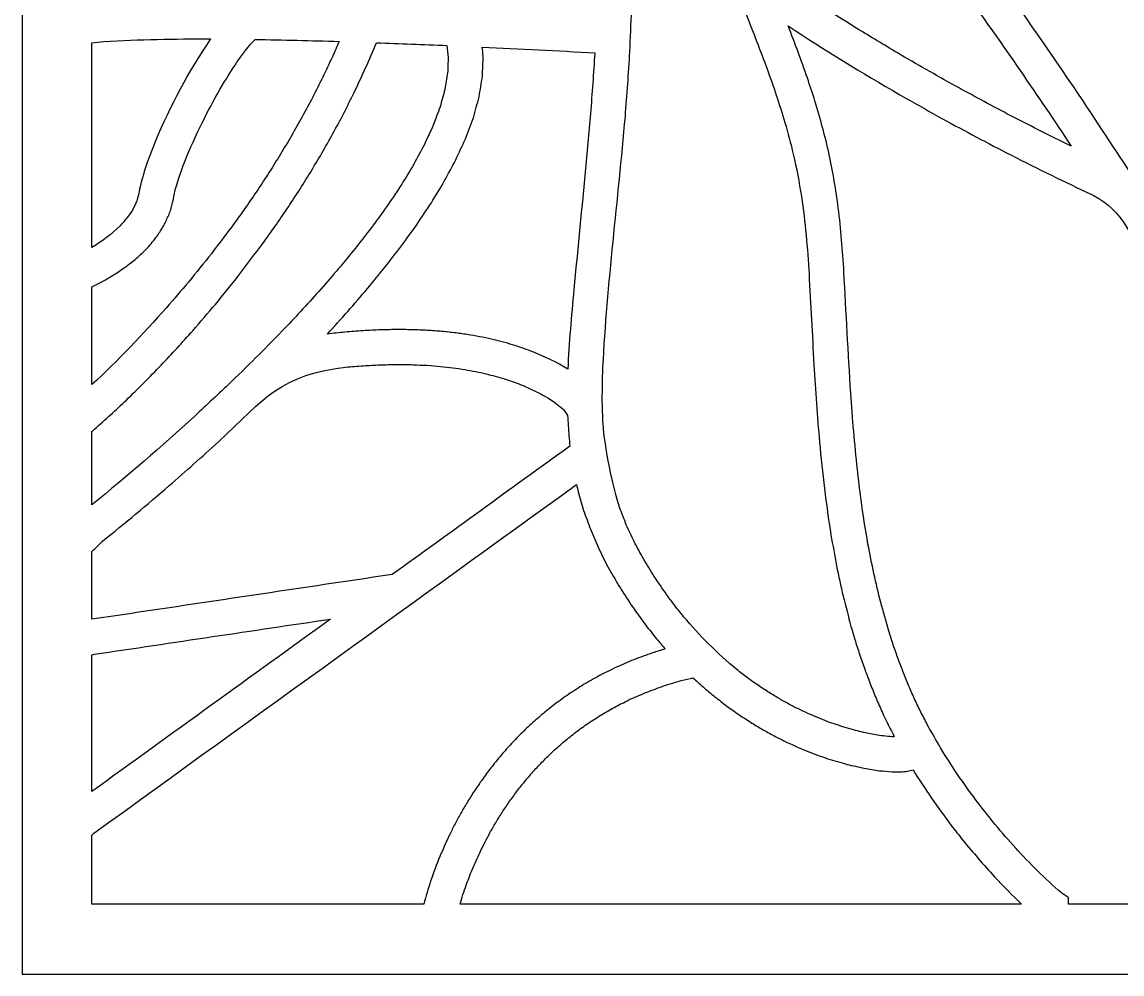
# Model space of a CAD drawing. Header units: centimetres. Extents: x 13.8 to 19, y -9 to 3.5.
# Drawn here: x 13.784 to 17.03, y -9 to -6.19 of the extents above; entities that cross this region are included whole.
import ezdxf

# ---------------------------------------------------------------- set-up
doc = ezdxf.new("R2010")
doc.units = ezdxf.units.CM
doc.header["$MEASUREMENT"] = 0
doc.layers.add('layer 1', color=7, linetype='Continuous')

msp = doc.modelspace()

# ---------------------------------------------------------------- linework, layer by layer
at = {"layer": 'layer 1', "color": 250}
for points, knots in [([(18.99344, -9.00021), (17.25704, -9.00021), (15.52063, -9.00021), (13.78422, -9.00021), (13.78422, -9.00021), (13.78422, -4.84831), (13.78422, -0.6964), (13.78422, 3.4555), (13.78422, 3.4555), (15.52063, 3.4555), (17.25704, 3.4555), (18.99344, 3.4555), (18.99344, 3.4555), (18.99344, -0.6964), (18.99344, -4.84831), (18.99344, -9.00021)], [0, 0, 0, 0, 0.2, 0.2, 0.2, 0.2, 0.4, 0.4, 0.4, 0.4, 0.6, 0.6, 0.6, 0.6, 1, 1, 1, 1]), ([(15.94338, -5.905), (15.95391, -5.94827), (15.96712, -5.99127), (15.98187, -6.03329), (15.98187, -6.03329), (16.06859, -6.09476), (16.15776, -6.15227), (16.24779, -6.20874), (16.24779, -6.20874), (16.28766, -6.2328), (16.32752, -6.25687), (16.36739, -6.28094), (16.36739, -6.28094), (16.42389, -6.31386), (16.4806, -6.34623), (16.53771, -6.3781), (16.53771, -6.3781), (16.58845, -6.40587), (16.63933, -6.43326), (16.69049, -6.46025), (16.69049, -6.46025), (16.75322, -6.49279), (16.81615, -6.52474), (16.87966, -6.55574), (16.87966, -6.55574), (16.78109, -6.40629), (16.67904, -6.25919), (16.57532, -6.11328), (16.57532, -6.11328), (16.45438, -5.94414), (16.29574, -5.73889), (16.15193, -5.5907), (16.15193, -5.5907), (16.1369, -5.60577), (16.12376, -5.62179), (16.11072, -5.63858), (16.11072, -5.63858), (16.05364, -5.71525), (16.00623, -5.79857), (15.95778, -5.88081), (15.95778, -5.88081), (15.953, -5.88889), (15.94824, -5.89698), (15.94338, -5.905)], [0, 0, 0, 0, 0.0833333, 0.0833333, 0.0833333, 0.0833333, 0.1666667, 0.1666667, 0.1666667, 0.1666667, 0.25, 0.25, 0.25, 0.25, 0.3333333, 0.3333333, 0.3333333, 0.3333333, 0.4166667, 0.4166667, 0.4166667, 0.4166667, 0.5, 0.5, 0.5, 0.5, 0.5833333, 0.5833333, 0.5833333, 0.5833333, 0.6666667, 0.6666667, 0.6666667, 0.6666667, 0.75, 0.75, 0.75, 0.75, 0.8333333, 0.8333333, 0.8333333, 0.8333333, 1, 1, 1, 1]), ([(17.12077, -6.00493), (17.0887, -5.97003), (17.05663, -5.93514), (17.02456, -5.90025), (17.02456, -5.90025), (17.0085, -5.88394), (16.99245, -5.86763), (16.97639, -5.85133), (16.97639, -5.85133), (16.90513, -5.82646), (16.82861, -5.81815), (16.7538, -5.81227), (16.7538, -5.81227), (16.72309, -5.81039), (16.69252, -5.80909), (16.66177, -5.80822), (16.66177, -5.80822), (16.63803, -5.8081), (16.6143, -5.80797), (16.59056, -5.80785), (16.59056, -5.80785), (16.55344, -5.80848), (16.51643, -5.80953), (16.47934, -5.81118), (16.47934, -5.81118), (16.52878, -5.87464), (16.57677, -5.93903), (16.62399, -6.00416), (16.62399, -6.00416), (16.71922, -6.13648), (16.81231, -6.27043), (16.90362, -6.40548), (16.90362, -6.40548), (17.02569, -6.58873), (17.12872, -6.74891), (17.25418, -6.93405), (17.25418, -6.93405), (17.27097, -6.95831), (17.28777, -6.98258), (17.30456, -7.00684), (17.30456, -7.00684), (17.32154, -7.03073), (17.33851, -7.05462), (17.35549, -7.07851), (17.35549, -7.07851), (17.3727, -7.10197), (17.38991, -7.12544), (17.40712, -7.1489), (17.40712, -7.1489), (17.42461, -7.1719), (17.44211, -7.1949), (17.4596, -7.21789), (17.4596, -7.21789), (17.47743, -7.24037), (17.49527, -7.26285), (17.5131, -7.28532), (17.5131, -7.28532), (17.53132, -7.30723), (17.54954, -7.32915), (17.56776, -7.35106), (17.56776, -7.35106), (17.58642, -7.37236), (17.60508, -7.39365), (17.62374, -7.41495), (17.62374, -7.41495), (17.64289, -7.43559), (17.66203, -7.45623), (17.68118, -7.47687), (17.68118, -7.47687), (17.70087, -7.49681), (17.72056, -7.51674), (17.74025, -7.53668), (17.74025, -7.53668), (17.74669, -7.54276), (17.75312, -7.54885), (17.75955, -7.55493), (17.75955, -7.55493), (17.79547, -7.46345), (17.80989, -7.41361), (17.82885, -7.33776), (17.82885, -7.33776), (17.82639, -7.29307), (17.81752, -7.24872), (17.80864, -7.20497), (17.80864, -7.20497), (17.80532, -7.19088), (17.802, -7.17679), (17.79868, -7.1627), (17.79868, -7.1627), (17.79444, -7.1469), (17.79019, -7.1311), (17.78594, -7.11531), (17.78594, -7.11531), (17.78065, -7.09785), (17.77536, -7.0804), (17.77006, -7.06295), (17.77006, -7.06295), (17.76361, -7.0439), (17.75716, -7.02484), (17.75071, -7.00579), (17.75071, -7.00579), (17.74298, -6.98519), (17.73526, -6.9646), (17.72753, -6.944), (17.72753, -6.944), (17.71841, -6.92191), (17.7093, -6.89982), (17.70018, -6.87773), (17.70018, -6.87773), (17.68956, -6.85421), (17.67894, -6.83068), (17.66832, -6.80716), (17.66832, -6.80716), (17.65607, -6.78225), (17.64383, -6.75734), (17.63159, -6.73243), (17.63159, -6.73243), (17.6176, -6.7062), (17.60362, -6.67996), (17.58964, -6.65372), (17.58964, -6.65372), (17.57381, -6.62621), (17.55797, -6.5987), (17.54214, -6.57119), (17.54214, -6.57119), (17.52433, -6.54246), (17.50653, -6.51373), (17.48872, -6.485), (17.48872, -6.485), (17.46883, -6.45511), (17.44894, -6.42521), (17.42905, -6.39531), (17.42905, -6.39531), (17.40695, -6.36431), (17.38486, -6.33331), (17.36277, -6.3023), (17.36277, -6.3023), (17.33835, -6.27024), (17.31394, -6.23818), (17.28953, -6.20612), (17.28953, -6.20612), (17.21375, -6.1129), (17.18927, -6.08415), (17.12077, -6.00493)], [0, 0, 0, 0, 0.027027, 0.027027, 0.027027, 0.027027, 0.0540541, 0.0540541, 0.0540541, 0.0540541, 0.0810811, 0.0810811, 0.0810811, 0.0810811, 0.1081081, 0.1081081, 0.1081081, 0.1081081, 0.1351351, 0.1351351, 0.1351351, 0.1351351, 0.1621622, 0.1621622, 0.1621622, 0.1621622, 0.1891892, 0.1891892, 0.1891892, 0.1891892, 0.2162162, 0.2162162, 0.2162162, 0.2162162, 0.2432432, 0.2432432, 0.2432432, 0.2432432, 0.2702703, 0.2702703, 0.2702703, 0.2702703, 0.2972973, 0.2972973, 0.2972973, 0.2972973, 0.3243243, 0.3243243, 0.3243243, 0.3243243, 0.3513514, 0.3513514, 0.3513514, 0.3513514, 0.3783784, 0.3783784, 0.3783784, 0.3783784, 0.4054054, 0.4054054, 0.4054054, 0.4054054, 0.4324324, 0.4324324, 0.4324324, 0.4324324, 0.4594595, 0.4594595, 0.4594595, 0.4594595, 0.4864865, 0.4864865, 0.4864865, 0.4864865, 0.5135135, 0.5135135, 0.5135135, 0.5135135, 0.5405405, 0.5405405, 0.5405405, 0.5405405, 0.5675676, 0.5675676, 0.5675676, 0.5675676, 0.5945946, 0.5945946, 0.5945946, 0.5945946, 0.6216216, 0.6216216, 0.6216216, 0.6216216, 0.6486486, 0.6486486, 0.6486486, 0.6486486, 0.6756757, 0.6756757, 0.6756757, 0.6756757, 0.7027027, 0.7027027, 0.7027027, 0.7027027, 0.7297297, 0.7297297, 0.7297297, 0.7297297, 0.7567568, 0.7567568, 0.7567568, 0.7567568, 0.7837838, 0.7837838, 0.7837838, 0.7837838, 0.8108108, 0.8108108, 0.8108108, 0.8108108, 0.8378378, 0.8378378, 0.8378378, 0.8378378, 0.8648649, 0.8648649, 0.8648649, 0.8648649, 0.8918919, 0.8918919, 0.8918919, 0.8918919, 0.9189189, 0.9189189, 0.9189189, 0.9189189, 0.9459459, 0.9459459, 0.9459459, 0.9459459, 1, 1, 1, 1]), ([(15.58461, -6.02211), (15.5869, -6.02376), (15.58918, -6.02541), (15.59147, -6.02706), (15.59147, -6.02706), (15.58923, -6.0293), (15.58699, -6.03154), (15.58474, -6.03378), (15.58474, -6.03378), (15.58418, -6.07379), (15.58362, -6.11379), (15.58305, -6.15379), (15.58305, -6.15379), (15.58127, -6.19513), (15.57948, -6.23647), (15.5777, -6.27781), (15.5777, -6.27781), (15.57384, -6.34138), (15.56938, -6.40482), (15.56441, -6.46832), (15.56441, -6.46832), (15.54345, -6.71502), (15.51092, -6.96178), (15.49831, -7.20901), (15.49831, -7.20901), (15.49687, -7.24668), (15.4962, -7.28408), (15.49656, -7.32178), (15.49656, -7.32178), (15.49726, -7.33957), (15.49796, -7.35735), (15.49866, -7.37514), (15.49866, -7.37514), (15.50364, -7.4438), (15.52672, -7.56264), (15.54793, -7.62485), (15.54793, -7.62485), (15.55438, -7.64123), (15.56083, -7.6576), (15.56728, -7.67398), (15.56728, -7.67398), (15.57501, -7.69055), (15.58274, -7.70713), (15.59047, -7.72371), (15.59047, -7.72371), (15.59958, -7.74061), (15.60869, -7.7575), (15.6178, -7.7744), (15.6178, -7.7744), (15.6284, -7.79172), (15.639, -7.80904), (15.6496, -7.82636), (15.6496, -7.82636), (15.66179, -7.84421), (15.67398, -7.86206), (15.68618, -7.87991), (15.68618, -7.87991), (15.69285, -7.88898), (15.69952, -7.89806), (15.70619, -7.90714), (15.70619, -7.90714), (15.71627, -7.91999), (15.72636, -7.93283), (15.73645, -7.94568), (15.73645, -7.94568), (15.78382, -8.00101), (15.83498, -8.05267), (15.89331, -8.10153), (15.89331, -8.10153), (15.90393, -8.10973), (15.91456, -8.11793), (15.92518, -8.12613), (15.92518, -8.12613), (15.93578, -8.13366), (15.94637, -8.14119), (15.95696, -8.14872), (15.95696, -8.14872), (15.96749, -8.15561), (15.97801, -8.1625), (15.98853, -8.16939), (15.98853, -8.16939), (15.99895, -8.17567), (16.00937, -8.18195), (16.01978, -8.18822), (16.01978, -8.18822), (16.03006, -8.1939), (16.04033, -8.19959), (16.0506, -8.20527), (16.0506, -8.20527), (16.06069, -8.21039), (16.07078, -8.21551), (16.08087, -8.22063), (16.08087, -8.22063), (16.09073, -8.22521), (16.1006, -8.22979), (16.11047, -8.23437), (16.11047, -8.23437), (16.12937, -8.24201), (16.14828, -8.24965), (16.16718, -8.25729), (16.16718, -8.25729), (16.18472, -8.26307), (16.20225, -8.26885), (16.21979, -8.27463), (16.21979, -8.27463), (16.23562, -8.27875), (16.25144, -8.28287), (16.26727, -8.28699), (16.26727, -8.28699), (16.28104, -8.28965), (16.2948, -8.29231), (16.30857, -8.29497), (16.30857, -8.29497), (16.32436, -8.2972), (16.34061, -8.29975), (16.35659, -8.30012), (16.35659, -8.30012), (16.35683, -8.29964), (16.35706, -8.29917), (16.3573, -8.29869), (16.3573, -8.29869), (16.34662, -8.27705), (16.33594, -8.25541), (16.32526, -8.23378), (16.32526, -8.23378), (16.31898, -8.21965), (16.3127, -8.20552), (16.30643, -8.19139), (16.30643, -8.19139), (16.30057, -8.17712), (16.29471, -8.16286), (16.28885, -8.14859), (16.28885, -8.14859), (16.28339, -8.13419), (16.27793, -8.1198), (16.27248, -8.1054), (16.27248, -8.1054), (16.2674, -8.09089), (16.26233, -8.07637), (16.25726, -8.06186), (16.25726, -8.06186), (16.25256, -8.04724), (16.24785, -8.03261), (16.24315, -8.01799), (16.24315, -8.01799), (16.2388, -8.00327), (16.23444, -7.98854), (16.23009, -7.97382), (16.23009, -7.97382), (16.22237, -7.9441), (16.21465, -7.91439), (16.20693, -7.88468), (16.20693, -7.88468), (16.20042, -7.85467), (16.1939, -7.82466), (16.18739, -7.79465), (16.18739, -7.79465), (16.18194, -7.76442), (16.1765, -7.73418), (16.17105, -7.70395), (16.17105, -7.70395), (16.16395, -7.65835), (16.15753, -7.61282), (16.15169, -7.56705), (16.15169, -7.56705), (16.14641, -7.52129), (16.14164, -7.47558), (16.13732, -7.42973), (16.13732, -7.42973), (16.13083, -7.35376), (16.12553, -7.27783), (16.12092, -7.20173), (16.12092, -7.20173), (16.11582, -7.1123), (16.11129, -7.02284), (16.10636, -6.93341), (16.10636, -6.93341), (16.10191, -6.85683), (16.09522, -6.78075), (16.08393, -6.70485), (16.08393, -6.70485), (16.07738, -6.66275), (16.06948, -6.62113), (16.05995, -6.57961), (16.05995, -6.57961), (16.05253, -6.54837), (16.04412, -6.51747), (16.03544, -6.48656), (16.03544, -6.48656), (16.01918, -6.43245), (16.00136, -6.37934), (15.98209, -6.32624), (15.98209, -6.32624), (15.9537, -6.25016), (15.92336, -6.17483), (15.89554, -6.09854), (15.89554, -6.09854), (15.8505, -6.06662), (15.80668, -6.03309), (15.76283, -5.99958), (15.76283, -5.99958), (15.69965, -5.94922), (15.63686, -5.89843), (15.57756, -5.84347), (15.57756, -5.84347), (15.58248, -5.90289), (15.58385, -5.96251), (15.58461, -6.02211)], [0, 0, 0, 0, 0.0188679, 0.0188679, 0.0188679, 0.0188679, 0.0377358, 0.0377358, 0.0377358, 0.0377358, 0.0566038, 0.0566038, 0.0566038, 0.0566038, 0.0754717, 0.0754717, 0.0754717, 0.0754717, 0.0943396, 0.0943396, 0.0943396, 0.0943396, 0.1132075, 0.1132075, 0.1132075, 0.1132075, 0.1320755, 0.1320755, 0.1320755, 0.1320755, 0.1509434, 0.1509434, 0.1509434, 0.1509434, 0.1698113, 0.1698113, 0.1698113, 0.1698113, 0.1886792, 0.1886792, 0.1886792, 0.1886792, 0.2075472, 0.2075472, 0.2075472, 0.2075472, 0.2264151, 0.2264151, 0.2264151, 0.2264151, 0.245283, 0.245283, 0.245283, 0.245283, 0.2641509, 0.2641509, 0.2641509, 0.2641509, 0.2830189, 0.2830189, 0.2830189, 0.2830189, 0.3018868, 0.3018868, 0.3018868, 0.3018868, 0.3207547, 0.3207547, 0.3207547, 0.3207547, 0.3396226, 0.3396226, 0.3396226, 0.3396226, 0.3584906, 0.3584906, 0.3584906, 0.3584906, 0.3773585, 0.3773585, 0.3773585, 0.3773585, 0.3962264, 0.3962264, 0.3962264, 0.3962264, 0.4150943, 0.4150943, 0.4150943, 0.4150943, 0.4339623, 0.4339623, 0.4339623, 0.4339623, 0.4528302, 0.4528302, 0.4528302, 0.4528302, 0.4716981, 0.4716981, 0.4716981, 0.4716981, 0.490566, 0.490566, 0.490566, 0.490566, 0.509434, 0.509434, 0.509434, 0.509434, 0.5283019, 0.5283019, 0.5283019, 0.5283019, 0.5471698, 0.5471698, 0.5471698, 0.5471698, 0.5660377, 0.5660377, 0.5660377, 0.5660377, 0.5849057, 0.5849057, 0.5849057, 0.5849057, 0.6037736, 0.6037736, 0.6037736, 0.6037736, 0.6226415, 0.6226415, 0.6226415, 0.6226415, 0.6415094, 0.6415094, 0.6415094, 0.6415094, 0.6603774, 0.6603774, 0.6603774, 0.6603774, 0.6792453, 0.6792453, 0.6792453, 0.6792453, 0.6981132, 0.6981132, 0.6981132, 0.6981132, 0.7169811, 0.7169811, 0.7169811, 0.7169811, 0.7358491, 0.7358491, 0.7358491, 0.7358491, 0.754717, 0.754717, 0.754717, 0.754717, 0.7735849, 0.7735849, 0.7735849, 0.7735849, 0.7924528, 0.7924528, 0.7924528, 0.7924528, 0.8113208, 0.8113208, 0.8113208, 0.8113208, 0.8301887, 0.8301887, 0.8301887, 0.8301887, 0.8490566, 0.8490566, 0.8490566, 0.8490566, 0.8679245, 0.8679245, 0.8679245, 0.8679245, 0.8867925, 0.8867925, 0.8867925, 0.8867925, 0.9056604, 0.9056604, 0.9056604, 0.9056604, 0.9245283, 0.9245283, 0.9245283, 0.9245283, 0.9433962, 0.9433962, 0.9433962, 0.9433962, 0.9622642, 0.9622642, 0.9622642, 0.9622642, 1, 1, 1, 1]), ([(17.14503, -8.79391), (17.15157, -8.78733), (17.15812, -8.78075), (17.16467, -8.77417), (17.16467, -8.77417), (17.2667, -8.60193), (17.35913, -8.4243), (17.44909, -8.24553), (17.44909, -8.24553), (17.46583, -8.21134), (17.48257, -8.17714), (17.49931, -8.14294), (17.49931, -8.14294), (17.51666, -8.10643), (17.53401, -8.06991), (17.55136, -8.0334), (17.55136, -8.0334), (17.56914, -7.99473), (17.58693, -7.95606), (17.60471, -7.91739), (17.60471, -7.91739), (17.62277, -7.87673), (17.64082, -7.83607), (17.65887, -7.79541), (17.65887, -7.79541), (17.67846, -7.74937), (17.69806, -7.70333), (17.71766, -7.6573), (17.71766, -7.6573), (17.70114, -7.64167), (17.68462, -7.62604), (17.66809, -7.61041), (17.66809, -7.61041), (17.64762, -7.58968), (17.62714, -7.56894), (17.60666, -7.54821), (17.60666, -7.54821), (17.58681, -7.52682), (17.56696, -7.50543), (17.54712, -7.48403), (17.54712, -7.48403), (17.52784, -7.46203), (17.50857, -7.44003), (17.48929, -7.41803), (17.48929, -7.41803), (17.47054, -7.39548), (17.45178, -7.37292), (17.43303, -7.35036), (17.43303, -7.35036), (17.41473, -7.3273), (17.39644, -7.30424), (17.37814, -7.28118), (17.37814, -7.28118), (17.36025, -7.25767), (17.34236, -7.23415), (17.32447, -7.21064), (17.32447, -7.21064), (17.30693, -7.18672), (17.28939, -7.1628), (17.27185, -7.13889), (17.27185, -7.13889), (17.2546, -7.11461), (17.23735, -7.09034), (17.22011, -7.06607), (17.22011, -7.06607), (17.18627, -7.01666), (17.15243, -6.96725), (17.11859, -6.91784), (17.11859, -6.91784), (17.0382, -6.79732), (17.032, -6.74014), (16.92549, -6.6917), (16.92549, -6.6917), (16.8458, -6.65476), (16.76726, -6.61562), (16.68903, -6.57569), (16.68903, -6.57569), (16.62151, -6.54067), (16.55453, -6.5049), (16.48781, -6.46838), (16.48781, -6.46838), (16.44992, -6.44701), (16.41203, -6.42563), (16.37414, -6.40426), (16.37414, -6.40426), (16.26268, -6.33932), (16.15247, -6.27268), (16.04498, -6.20131), (16.04498, -6.20131), (16.06463, -6.25223), (16.08371, -6.30321), (16.10175, -6.35474), (16.10175, -6.35474), (16.10913, -6.3773), (16.1165, -6.39985), (16.12387, -6.42241), (16.12387, -6.42241), (16.13958, -6.4747), (16.15404, -6.52703), (16.16586, -6.58033), (16.16586, -6.58033), (16.17704, -6.63268), (16.18582, -6.68514), (16.19271, -6.73822), (16.19271, -6.73822), (16.20051, -6.8012), (16.20567, -6.86424), (16.20935, -6.92758), (16.20935, -6.92758), (16.21593, -7.04695), (16.22178, -7.16634), (16.22955, -7.28565), (16.22955, -7.28565), (16.23486, -7.36061), (16.24115, -7.43528), (16.24895, -7.51003), (16.24895, -7.51003), (16.25255, -7.53969), (16.25615, -7.56936), (16.25976, -7.59902), (16.25976, -7.59902), (16.26599, -7.64321), (16.27282, -7.68711), (16.28037, -7.73109), (16.28037, -7.73109), (16.28609, -7.76002), (16.29182, -7.78895), (16.29754, -7.81787), (16.29754, -7.81787), (16.30432, -7.84639), (16.3111, -7.87491), (16.31788, -7.90343), (16.31788, -7.90343), (16.32583, -7.93148), (16.33377, -7.95953), (16.34172, -7.98757), (16.34172, -7.98757), (16.34617, -8.0014), (16.35062, -8.01522), (16.35506, -8.02905), (16.35506, -8.02905), (16.35984, -8.04273), (16.36463, -8.05642), (16.36941, -8.0701), (16.36941, -8.0701), (16.37454, -8.08364), (16.37967, -8.09717), (16.3848, -8.11071), (16.3848, -8.11071), (16.3903, -8.12409), (16.39579, -8.13747), (16.40129, -8.15085), (16.40129, -8.15085), (16.40716, -8.16407), (16.41303, -8.17728), (16.41891, -8.1905), (16.41891, -8.1905), (16.42517, -8.20355), (16.43144, -8.2166), (16.4377, -8.22965), (16.4377, -8.22965), (16.44438, -8.24252), (16.45105, -8.2554), (16.45772, -8.26827), (16.45772, -8.26827), (16.47005, -8.28981), (16.48239, -8.31135), (16.49472, -8.33289), (16.49472, -8.33289), (16.5104, -8.35836), (16.52641, -8.38343), (16.54292, -8.40836), (16.54292, -8.40836), (16.56398, -8.43909), (16.58555, -8.46916), (16.60795, -8.49893), (16.60795, -8.49893), (16.62361, -8.51915), (16.63947, -8.53911), (16.65565, -8.55892), (16.65565, -8.55892), (16.69521, -8.6061), (16.73617, -8.65131), (16.7797, -8.69485), (16.7797, -8.69485), (16.80284, -8.71756), (16.82631, -8.73997), (16.85107, -8.76091), (16.85107, -8.76091), (16.85803, -8.76556), (16.86499, -8.7702), (16.87195, -8.77485), (16.87195, -8.77485), (16.87195, -8.7812), (16.87195, -8.78755), (16.87195, -8.79391), (16.87195, -8.79391), (16.96297, -8.79391), (17.054, -8.79391), (17.14503, -8.79391)], [0, 0, 0, 0, 0.0196078, 0.0196078, 0.0196078, 0.0196078, 0.0392157, 0.0392157, 0.0392157, 0.0392157, 0.0588235, 0.0588235, 0.0588235, 0.0588235, 0.0784314, 0.0784314, 0.0784314, 0.0784314, 0.0980392, 0.0980392, 0.0980392, 0.0980392, 0.1176471, 0.1176471, 0.1176471, 0.1176471, 0.1372549, 0.1372549, 0.1372549, 0.1372549, 0.1568627, 0.1568627, 0.1568627, 0.1568627, 0.1764706, 0.1764706, 0.1764706, 0.1764706, 0.1960784, 0.1960784, 0.1960784, 0.1960784, 0.2156863, 0.2156863, 0.2156863, 0.2156863, 0.2352941, 0.2352941, 0.2352941, 0.2352941, 0.254902, 0.254902, 0.254902, 0.254902, 0.2745098, 0.2745098, 0.2745098, 0.2745098, 0.2941176, 0.2941176, 0.2941176, 0.2941176, 0.3137255, 0.3137255, 0.3137255, 0.3137255, 0.3333333, 0.3333333, 0.3333333, 0.3333333, 0.3529412, 0.3529412, 0.3529412, 0.3529412, 0.372549, 0.372549, 0.372549, 0.372549, 0.3921569, 0.3921569, 0.3921569, 0.3921569, 0.4117647, 0.4117647, 0.4117647, 0.4117647, 0.4313725, 0.4313725, 0.4313725, 0.4313725, 0.4509804, 0.4509804, 0.4509804, 0.4509804, 0.4705882, 0.4705882, 0.4705882, 0.4705882, 0.4901961, 0.4901961, 0.4901961, 0.4901961, 0.5098039, 0.5098039, 0.5098039, 0.5098039, 0.5294118, 0.5294118, 0.5294118, 0.5294118, 0.5490196, 0.5490196, 0.5490196, 0.5490196, 0.5686275, 0.5686275, 0.5686275, 0.5686275, 0.5882353, 0.5882353, 0.5882353, 0.5882353, 0.6078431, 0.6078431, 0.6078431, 0.6078431, 0.627451, 0.627451, 0.627451, 0.627451, 0.6470588, 0.6470588, 0.6470588, 0.6470588, 0.6666667, 0.6666667, 0.6666667, 0.6666667, 0.6862745, 0.6862745, 0.6862745, 0.6862745, 0.7058824, 0.7058824, 0.7058824, 0.7058824, 0.7254902, 0.7254902, 0.7254902, 0.7254902, 0.745098, 0.745098, 0.745098, 0.745098, 0.7647059, 0.7647059, 0.7647059, 0.7647059, 0.7843137, 0.7843137, 0.7843137, 0.7843137, 0.8039216, 0.8039216, 0.8039216, 0.8039216, 0.8235294, 0.8235294, 0.8235294, 0.8235294, 0.8431373, 0.8431373, 0.8431373, 0.8431373, 0.8627451, 0.8627451, 0.8627451, 0.8627451, 0.8823529, 0.8823529, 0.8823529, 0.8823529, 0.9019608, 0.9019608, 0.9019608, 0.9019608, 0.9215686, 0.9215686, 0.9215686, 0.9215686, 0.9411765, 0.9411765, 0.9411765, 0.9411765, 0.9607843, 0.9607843, 0.9607843, 0.9607843, 1, 1, 1, 1]), ([(13.99053, -6.85482), (14.02053, -6.83698), (14.04849, -6.81574), (14.07347, -6.79134), (14.07347, -6.79134), (14.08372, -6.78058), (14.09283, -6.76984), (14.10161, -6.75786), (14.10161, -6.75786), (14.10746, -6.749), (14.11253, -6.74037), (14.11735, -6.73092), (14.11735, -6.73092), (14.12143, -6.72153), (14.12461, -6.71269), (14.12739, -6.70285), (14.12739, -6.70285), (14.12912, -6.69412), (14.13085, -6.68538), (14.13258, -6.67665), (14.13258, -6.67665), (14.13846, -6.65189), (14.14558, -6.62815), (14.15367, -6.60403), (14.15367, -6.60403), (14.16099, -6.5837), (14.16868, -6.56367), (14.17675, -6.54364), (14.17675, -6.54364), (14.22156, -6.43746), (14.27518, -6.33465), (14.34059, -6.23964), (14.34059, -6.23964), (14.23565, -6.239), (14.13081, -6.24057), (14.02608, -6.24745), (14.02608, -6.24745), (14.01425, -6.24853), (14.00242, -6.24961), (13.99059, -6.2507), (13.99059, -6.2507), (13.99057, -6.2507), (13.99055, -6.2507), (13.99053, -6.2507), (13.99053, -6.2507), (13.99053, -6.45208), (13.99053, -6.65345), (13.99053, -6.85482)], [0, 0, 0, 0, 0.0769231, 0.0769231, 0.0769231, 0.0769231, 0.1538462, 0.1538462, 0.1538462, 0.1538462, 0.2307692, 0.2307692, 0.2307692, 0.2307692, 0.3076923, 0.3076923, 0.3076923, 0.3076923, 0.3846154, 0.3846154, 0.3846154, 0.3846154, 0.4615385, 0.4615385, 0.4615385, 0.4615385, 0.5384615, 0.5384615, 0.5384615, 0.5384615, 0.6153846, 0.6153846, 0.6153846, 0.6153846, 0.6923077, 0.6923077, 0.6923077, 0.6923077, 0.7692308, 0.7692308, 0.7692308, 0.7692308, 0.8461538, 0.8461538, 0.8461538, 0.8461538, 1, 1, 1, 1]), ([(13.99053, -7.25999), (14.06787, -7.18835), (14.1404, -7.11149), (14.21063, -7.03299), (14.21063, -7.03299), (14.2323, -7.00772), (14.25397, -6.98244), (14.27564, -6.95717), (14.27564, -6.95717), (14.29811, -6.9293), (14.32059, -6.90143), (14.34306, -6.87355), (14.34306, -6.87355), (14.36592, -6.84322), (14.38877, -6.81289), (14.41162, -6.78255), (14.41162, -6.78255), (14.42305, -6.76651), (14.43449, -6.75046), (14.44592, -6.73441), (14.44592, -6.73441), (14.45729, -6.7178), (14.46866, -6.70118), (14.48003, -6.68457), (14.48003, -6.68457), (14.49128, -6.66741), (14.50253, -6.65024), (14.51378, -6.63308), (14.51378, -6.63308), (14.52486, -6.61539), (14.53593, -6.59769), (14.54701, -6.58), (14.54701, -6.58), (14.55786, -6.56179), (14.56872, -6.54358), (14.57957, -6.52537), (14.57957, -6.52537), (14.59014, -6.50667), (14.60072, -6.48796), (14.61129, -6.46925), (14.61129, -6.46925), (14.62154, -6.45007), (14.63178, -6.43088), (14.64203, -6.41169), (14.64203, -6.41169), (14.65189, -6.39204), (14.66175, -6.37239), (14.67161, -6.35274), (14.67161, -6.35274), (14.68104, -6.33264), (14.69046, -6.31255), (14.69989, -6.29245), (14.69989, -6.29245), (14.70649, -6.27729), (14.71309, -6.26214), (14.71969, -6.24698), (14.71969, -6.24698), (14.63705, -6.2443), (14.55438, -6.24243), (14.47171, -6.24101), (14.47171, -6.24101), (14.43646, -6.27814), (14.40878, -6.32168), (14.38215, -6.36519), (14.38215, -6.36519), (14.36318, -6.39725), (14.34529, -6.42961), (14.32806, -6.46265), (14.32806, -6.46265), (14.29192, -6.53414), (14.25792, -6.60763), (14.23661, -6.68507), (14.23661, -6.68507), (14.23328, -6.69908), (14.23058, -6.71315), (14.22769, -6.72725), (14.22769, -6.72725), (14.22613, -6.73277), (14.22458, -6.73828), (14.22302, -6.74379), (14.22302, -6.74379), (14.22112, -6.74909), (14.21922, -6.7544), (14.21731, -6.7597), (14.21731, -6.7597), (14.21262, -6.76965), (14.20793, -6.7796), (14.20324, -6.78955), (14.20324, -6.78955), (14.1976, -6.79863), (14.19196, -6.80771), (14.18632, -6.81678), (14.18632, -6.81678), (14.17706, -6.82942), (14.16759, -6.84118), (14.15724, -6.85295), (14.15724, -6.85295), (14.14699, -6.86372), (14.13662, -6.87388), (14.12563, -6.8839), (14.12563, -6.8839), (14.11509, -6.89295), (14.10444, -6.90157), (14.0934, -6.91002), (14.0934, -6.91002), (14.06115, -6.93345), (14.02691, -6.95472), (13.99053, -6.97123), (13.99053, -6.97123), (13.99053, -7.06748), (13.99053, -7.16373), (13.99053, -7.25999)], [0, 0, 0, 0, 0.0344828, 0.0344828, 0.0344828, 0.0344828, 0.0689655, 0.0689655, 0.0689655, 0.0689655, 0.1034483, 0.1034483, 0.1034483, 0.1034483, 0.137931, 0.137931, 0.137931, 0.137931, 0.1724138, 0.1724138, 0.1724138, 0.1724138, 0.2068966, 0.2068966, 0.2068966, 0.2068966, 0.2413793, 0.2413793, 0.2413793, 0.2413793, 0.2758621, 0.2758621, 0.2758621, 0.2758621, 0.3103448, 0.3103448, 0.3103448, 0.3103448, 0.3448276, 0.3448276, 0.3448276, 0.3448276, 0.3793103, 0.3793103, 0.3793103, 0.3793103, 0.4137931, 0.4137931, 0.4137931, 0.4137931, 0.4482759, 0.4482759, 0.4482759, 0.4482759, 0.4827586, 0.4827586, 0.4827586, 0.4827586, 0.5172414, 0.5172414, 0.5172414, 0.5172414, 0.5517241, 0.5517241, 0.5517241, 0.5517241, 0.5862069, 0.5862069, 0.5862069, 0.5862069, 0.6206897, 0.6206897, 0.6206897, 0.6206897, 0.6551724, 0.6551724, 0.6551724, 0.6551724, 0.6896552, 0.6896552, 0.6896552, 0.6896552, 0.7241379, 0.7241379, 0.7241379, 0.7241379, 0.7586207, 0.7586207, 0.7586207, 0.7586207, 0.7931034, 0.7931034, 0.7931034, 0.7931034, 0.8275862, 0.8275862, 0.8275862, 0.8275862, 0.862069, 0.862069, 0.862069, 0.862069, 0.8965517, 0.8965517, 0.8965517, 0.8965517, 0.9310345, 0.9310345, 0.9310345, 0.9310345, 1, 1, 1, 1]), ([(13.99053, -7.61492), (14.09459, -7.53098), (14.1951, -7.44277), (14.29412, -7.35295), (14.29412, -7.35295), (14.32956, -7.3197), (14.36501, -7.28645), (14.40045, -7.2532), (14.40045, -7.2532), (14.46659, -7.18881), (14.49852, -7.15688), (14.56548, -7.08768), (14.56548, -7.08768), (14.58363, -7.06826), (14.60178, -7.04884), (14.61993, -7.02941), (14.61993, -7.02941), (14.6377, -7.00963), (14.65547, -6.98986), (14.67324, -6.97008), (14.67324, -6.97008), (14.69046, -6.95004), (14.70768, -6.93001), (14.72491, -6.90998), (14.72491, -6.90998), (14.74141, -6.88979), (14.75791, -6.8696), (14.77441, -6.84941), (14.77441, -6.84941), (14.79003, -6.82917), (14.80564, -6.80893), (14.82125, -6.78868), (14.82125, -6.78868), (14.8358, -6.7685), (14.85035, -6.74831), (14.8649, -6.72813), (14.8649, -6.72813), (14.87822, -6.7081), (14.89153, -6.68808), (14.90485, -6.66806), (14.90485, -6.66806), (14.91677, -6.64833), (14.92868, -6.62859), (14.9406, -6.60885), (14.9406, -6.60885), (14.95095, -6.58952), (14.9613, -6.57019), (14.97165, -6.55086), (14.97165, -6.55086), (14.98027, -6.53208), (14.9889, -6.51329), (14.99752, -6.49451), (14.99752, -6.49451), (15.00428, -6.47641), (15.01103, -6.45831), (15.01778, -6.44022), (15.01778, -6.44022), (15.02254, -6.42296), (15.02729, -6.40571), (15.03205, -6.38845), (15.03205, -6.38845), (15.03472, -6.37219), (15.03739, -6.35593), (15.04006, -6.33967), (15.04006, -6.33967), (15.0406, -6.32453), (15.04114, -6.30938), (15.04168, -6.29424), (15.04168, -6.29424), (15.04033, -6.28247), (15.03898, -6.27071), (15.03763, -6.25894), (15.03763, -6.25894), (14.9684, -6.256), (14.89915, -6.25315), (14.82989, -6.2507), (14.82989, -6.2507), (14.80988, -6.30057), (14.78723, -6.34914), (14.76442, -6.39778), (14.76442, -6.39778), (14.75416, -6.41823), (14.7439, -6.43868), (14.73364, -6.45913), (14.73364, -6.45913), (14.72299, -6.47906), (14.71235, -6.499), (14.7017, -6.51893), (14.7017, -6.51893), (14.69073, -6.53835), (14.67976, -6.55776), (14.66878, -6.57717), (14.66878, -6.57717), (14.65754, -6.59604), (14.64629, -6.61491), (14.63504, -6.63378), (14.63504, -6.63378), (14.62357, -6.6521), (14.61211, -6.67042), (14.60064, -6.68873), (14.60064, -6.68873), (14.58901, -6.70648), (14.57737, -6.72423), (14.56574, -6.74198), (14.56574, -6.74198), (14.55399, -6.75914), (14.54225, -6.77631), (14.5305, -6.79347), (14.5305, -6.79347), (14.5187, -6.81004), (14.50689, -6.8266), (14.49509, -6.84317), (14.49509, -6.84317), (14.47152, -6.87445), (14.44796, -6.90573), (14.42439, -6.93702), (14.42439, -6.93702), (14.40123, -6.96573), (14.37808, -6.99444), (14.35492, -7.02316), (14.35492, -7.02316), (14.33261, -7.04919), (14.3103, -7.07521), (14.28798, -7.10124), (14.28798, -7.10124), (14.25742, -7.1354), (14.22655, -7.16909), (14.19512, -7.20246), (14.19512, -7.20246), (14.16129, -7.2375), (14.12709, -7.27194), (14.09211, -7.30584), (14.09211, -7.30584), (14.06129, -7.33508), (14.03027, -7.36406), (13.99792, -7.39162), (13.99792, -7.39162), (13.99546, -7.39409), (13.99299, -7.39655), (13.99053, -7.39902), (13.99053, -7.39902), (13.99053, -7.47099), (13.99053, -7.54295), (13.99053, -7.61492)], [0, 0, 0, 0, 0.027027, 0.027027, 0.027027, 0.027027, 0.0540541, 0.0540541, 0.0540541, 0.0540541, 0.0810811, 0.0810811, 0.0810811, 0.0810811, 0.1081081, 0.1081081, 0.1081081, 0.1081081, 0.1351351, 0.1351351, 0.1351351, 0.1351351, 0.1621622, 0.1621622, 0.1621622, 0.1621622, 0.1891892, 0.1891892, 0.1891892, 0.1891892, 0.2162162, 0.2162162, 0.2162162, 0.2162162, 0.2432432, 0.2432432, 0.2432432, 0.2432432, 0.2702703, 0.2702703, 0.2702703, 0.2702703, 0.2972973, 0.2972973, 0.2972973, 0.2972973, 0.3243243, 0.3243243, 0.3243243, 0.3243243, 0.3513514, 0.3513514, 0.3513514, 0.3513514, 0.3783784, 0.3783784, 0.3783784, 0.3783784, 0.4054054, 0.4054054, 0.4054054, 0.4054054, 0.4324324, 0.4324324, 0.4324324, 0.4324324, 0.4594595, 0.4594595, 0.4594595, 0.4594595, 0.4864865, 0.4864865, 0.4864865, 0.4864865, 0.5135135, 0.5135135, 0.5135135, 0.5135135, 0.5405405, 0.5405405, 0.5405405, 0.5405405, 0.5675676, 0.5675676, 0.5675676, 0.5675676, 0.5945946, 0.5945946, 0.5945946, 0.5945946, 0.6216216, 0.6216216, 0.6216216, 0.6216216, 0.6486486, 0.6486486, 0.6486486, 0.6486486, 0.6756757, 0.6756757, 0.6756757, 0.6756757, 0.7027027, 0.7027027, 0.7027027, 0.7027027, 0.7297297, 0.7297297, 0.7297297, 0.7297297, 0.7567568, 0.7567568, 0.7567568, 0.7567568, 0.7837838, 0.7837838, 0.7837838, 0.7837838, 0.8108108, 0.8108108, 0.8108108, 0.8108108, 0.8378378, 0.8378378, 0.8378378, 0.8378378, 0.8648649, 0.8648649, 0.8648649, 0.8648649, 0.8918919, 0.8918919, 0.8918919, 0.8918919, 0.9189189, 0.9189189, 0.9189189, 0.9189189, 0.9459459, 0.9459459, 0.9459459, 0.9459459, 1, 1, 1, 1]), ([(15.47418, -6.28076), (15.36349, -6.27445), (15.25275, -6.26878), (15.142, -6.26365), (15.142, -6.26365), (15.14301, -6.27249), (15.14403, -6.28133), (15.14504, -6.29017), (15.14504, -6.29017), (15.14433, -6.31008), (15.14363, -6.32999), (15.14292, -6.3499), (15.14292, -6.3499), (15.1396, -6.37013), (15.13627, -6.39036), (15.13295, -6.41058), (15.13295, -6.41058), (15.12731, -6.43106), (15.12166, -6.45154), (15.11602, -6.47202), (15.11602, -6.47202), (15.10829, -6.49271), (15.10057, -6.51341), (15.09285, -6.53411), (15.09285, -6.53411), (15.08326, -6.555), (15.07367, -6.57589), (15.06408, -6.59677), (15.06408, -6.59677), (15.05281, -6.61781), (15.04155, -6.63885), (15.03028, -6.65989), (15.03028, -6.65989), (15.01752, -6.68103), (15.00475, -6.70217), (14.99199, -6.72331), (14.99199, -6.72331), (14.9779, -6.7445), (14.9638, -6.76568), (14.94971, -6.78687), (14.94971, -6.78687), (14.93446, -6.80803), (14.9192, -6.8292), (14.90395, -6.85036), (14.90395, -6.85036), (14.8877, -6.87143), (14.87145, -6.89249), (14.8552, -6.91356), (14.8552, -6.91356), (14.83812, -6.93446), (14.82104, -6.95535), (14.80396, -6.97625), (14.80396, -6.97625), (14.76497, -7.02161), (14.726, -7.06698), (14.68514, -7.11071), (14.68514, -7.11071), (14.70225, -7.10887), (14.71935, -7.10703), (14.73645, -7.10519), (14.73645, -7.10519), (14.7547, -7.10376), (14.77295, -7.10233), (14.7912, -7.1009), (14.7912, -7.1009), (14.80862, -7.10006), (14.82605, -7.09922), (14.84347, -7.09838), (14.84347, -7.09838), (14.86008, -7.09808), (14.87669, -7.09779), (14.8933, -7.09749), (14.8933, -7.09749), (14.90912, -7.09771), (14.92493, -7.09792), (14.94074, -7.09814), (14.94074, -7.09814), (14.95577, -7.09883), (14.97079, -7.09951), (14.98582, -7.1002), (14.98582, -7.1002), (15.00007, -7.10132), (15.01432, -7.10244), (15.02858, -7.10356), (15.02858, -7.10356), (15.04207, -7.10508), (15.05557, -7.10659), (15.06906, -7.10811), (15.06906, -7.10811), (15.08181, -7.10998), (15.09456, -7.11186), (15.10731, -7.11373), (15.10731, -7.11373), (15.11932, -7.11592), (15.13134, -7.11811), (15.14335, -7.1203), (15.14335, -7.1203), (15.15465, -7.12277), (15.16594, -7.12524), (15.17724, -7.12771), (15.17724, -7.12771), (15.18783, -7.13042), (15.19841, -7.13313), (15.209, -7.13584), (15.209, -7.13584), (15.21889, -7.13875), (15.22878, -7.14166), (15.23867, -7.14457), (15.23867, -7.14457), (15.25642, -7.15083), (15.27417, -7.15709), (15.29191, -7.16335), (15.29191, -7.16335), (15.32746, -7.17811), (15.36238, -7.19398), (15.39486, -7.21479), (15.39486, -7.21479), (15.39787, -7.13608), (15.40534, -7.05762), (15.41252, -6.97921), (15.41252, -6.97921), (15.42899, -6.80612), (15.44688, -6.63319), (15.46159, -6.45993), (15.46159, -6.45993), (15.46627, -6.40021), (15.47055, -6.34054), (15.47418, -6.28076)], [0, 0, 0, 0, 0.030303, 0.030303, 0.030303, 0.030303, 0.0606061, 0.0606061, 0.0606061, 0.0606061, 0.0909091, 0.0909091, 0.0909091, 0.0909091, 0.1212121, 0.1212121, 0.1212121, 0.1212121, 0.1515152, 0.1515152, 0.1515152, 0.1515152, 0.1818182, 0.1818182, 0.1818182, 0.1818182, 0.2121212, 0.2121212, 0.2121212, 0.2121212, 0.2424242, 0.2424242, 0.2424242, 0.2424242, 0.2727273, 0.2727273, 0.2727273, 0.2727273, 0.3030303, 0.3030303, 0.3030303, 0.3030303, 0.3333333, 0.3333333, 0.3333333, 0.3333333, 0.3636364, 0.3636364, 0.3636364, 0.3636364, 0.3939394, 0.3939394, 0.3939394, 0.3939394, 0.4242424, 0.4242424, 0.4242424, 0.4242424, 0.4545455, 0.4545455, 0.4545455, 0.4545455, 0.4848485, 0.4848485, 0.4848485, 0.4848485, 0.5151515, 0.5151515, 0.5151515, 0.5151515, 0.5454545, 0.5454545, 0.5454545, 0.5454545, 0.5757576, 0.5757576, 0.5757576, 0.5757576, 0.6060606, 0.6060606, 0.6060606, 0.6060606, 0.6363636, 0.6363636, 0.6363636, 0.6363636, 0.6666667, 0.6666667, 0.6666667, 0.6666667, 0.6969697, 0.6969697, 0.6969697, 0.6969697, 0.7272727, 0.7272727, 0.7272727, 0.7272727, 0.7575758, 0.7575758, 0.7575758, 0.7575758, 0.7878788, 0.7878788, 0.7878788, 0.7878788, 0.8181818, 0.8181818, 0.8181818, 0.8181818, 0.8484848, 0.8484848, 0.8484848, 0.8484848, 0.8787879, 0.8787879, 0.8787879, 0.8787879, 0.9090909, 0.9090909, 0.9090909, 0.9090909, 0.9393939, 0.9393939, 0.9393939, 0.9393939, 1, 1, 1, 1]), ([(13.99053, -7.95294), (14.28593, -7.90889), (14.58132, -7.86484), (14.87672, -7.82079), (14.87672, -7.82079), (15.05146, -7.69449), (15.22621, -7.56819), (15.40095, -7.44188), (15.40095, -7.44188), (15.39849, -7.42182), (15.39715, -7.40159), (15.39569, -7.38144), (15.39569, -7.38144), (15.3952, -7.37134), (15.39471, -7.36123), (15.39421, -7.35112), (15.39421, -7.35112), (15.3901, -7.34518), (15.38599, -7.33924), (15.38187, -7.33329), (15.38187, -7.33329), (15.34504, -7.30011), (15.29945, -7.27817), (15.25407, -7.25933), (15.25407, -7.25933), (15.23864, -7.25389), (15.22322, -7.24845), (15.2078, -7.24301), (15.2078, -7.24301), (15.18967, -7.23804), (15.17155, -7.23306), (15.15343, -7.22809), (15.15343, -7.22809), (15.14331, -7.22588), (15.1332, -7.22367), (15.12308, -7.22146), (15.12308, -7.22146), (15.11224, -7.21948), (15.1014, -7.21751), (15.09056, -7.21553), (15.09056, -7.21553), (15.07897, -7.21383), (15.06739, -7.21212), (15.0558, -7.21042), (15.0558, -7.21042), (15.04346, -7.20904), (15.03112, -7.20765), (15.01877, -7.20626), (15.01877, -7.20626), (15.00565, -7.20523), (14.99253, -7.2042), (14.97942, -7.20317), (14.97942, -7.20317), (14.9655, -7.20253), (14.95159, -7.2019), (14.93768, -7.20126), (14.93768, -7.20126), (14.92296, -7.20106), (14.90824, -7.20086), (14.89352, -7.20066), (14.89352, -7.20066), (14.87797, -7.20093), (14.86242, -7.20121), (14.84688, -7.20148), (14.84688, -7.20148), (14.83049, -7.20228), (14.81411, -7.20307), (14.79772, -7.20386), (14.79772, -7.20386), (14.78048, -7.20521), (14.76323, -7.20656), (14.74599, -7.20791), (14.74599, -7.20791), (14.5469, -7.22932), (14.50069, -7.3006), (14.36383, -7.42898), (14.36383, -7.42898), (14.31554, -7.47279), (14.26694, -7.51611), (14.21782, -7.55901), (14.21782, -7.55901), (14.15325, -7.61444), (14.08835, -7.66972), (14.0214, -7.72229), (14.0214, -7.72229), (14.01111, -7.73258), (14.00082, -7.74287), (13.99053, -7.75316), (13.99053, -7.75316), (13.99053, -7.81976), (13.99053, -7.88635), (13.99053, -7.95294)], [0, 0, 0, 0, 0.0416667, 0.0416667, 0.0416667, 0.0416667, 0.0833333, 0.0833333, 0.0833333, 0.0833333, 0.125, 0.125, 0.125, 0.125, 0.1666667, 0.1666667, 0.1666667, 0.1666667, 0.2083333, 0.2083333, 0.2083333, 0.2083333, 0.25, 0.25, 0.25, 0.25, 0.2916667, 0.2916667, 0.2916667, 0.2916667, 0.3333333, 0.3333333, 0.3333333, 0.3333333, 0.375, 0.375, 0.375, 0.375, 0.4166667, 0.4166667, 0.4166667, 0.4166667, 0.4583333, 0.4583333, 0.4583333, 0.4583333, 0.5, 0.5, 0.5, 0.5, 0.5416667, 0.5416667, 0.5416667, 0.5416667, 0.5833333, 0.5833333, 0.5833333, 0.5833333, 0.625, 0.625, 0.625, 0.625, 0.6666667, 0.6666667, 0.6666667, 0.6666667, 0.7083333, 0.7083333, 0.7083333, 0.7083333, 0.75, 0.75, 0.75, 0.75, 0.7916667, 0.7916667, 0.7916667, 0.7916667, 0.8333333, 0.8333333, 0.8333333, 0.8333333, 0.875, 0.875, 0.875, 0.875, 0.9166667, 0.9166667, 0.9166667, 0.9166667, 1, 1, 1, 1]), ([(14.97014, -8.79391), (14.97577, -8.77093), (14.98266, -8.74838), (14.98991, -8.72581), (14.98991, -8.72581), (14.99841, -8.70117), (15.00748, -8.67702), (15.01712, -8.6528), (15.01712, -8.6528), (15.02561, -8.63371), (15.03409, -8.61463), (15.04258, -8.59555), (15.04258, -8.59555), (15.04763, -8.58534), (15.05268, -8.57514), (15.05773, -8.56494), (15.05773, -8.56494), (15.06336, -8.55439), (15.06899, -8.54383), (15.07462, -8.53328), (15.07462, -8.53328), (15.08085, -8.52244), (15.08708, -8.5116), (15.09332, -8.50077), (15.09332, -8.50077), (15.10018, -8.48971), (15.10704, -8.47866), (15.1139, -8.4676), (15.1139, -8.4676), (15.12142, -8.4564), (15.12894, -8.4452), (15.13645, -8.43399), (15.13645, -8.43399), (15.14466, -8.42271), (15.15286, -8.41142), (15.16106, -8.40013), (15.16106, -8.40013), (15.16998, -8.38884), (15.17889, -8.37754), (15.18781, -8.36624), (15.18781, -8.36624), (15.19746, -8.355), (15.20711, -8.34376), (15.21676, -8.33252), (15.21676, -8.33252), (15.22718, -8.3214), (15.2376, -8.31029), (15.24802, -8.29918), (15.24802, -8.29918), (15.25922, -8.28826), (15.27043, -8.27735), (15.28164, -8.26643), (15.28164, -8.26643), (15.29367, -8.25579), (15.30569, -8.24514), (15.31771, -8.2345), (15.31771, -8.2345), (15.33058, -8.2242), (15.34344, -8.2139), (15.3563, -8.2036), (15.3563, -8.2036), (15.37003, -8.19371), (15.38376, -8.18382), (15.39748, -8.17394), (15.39748, -8.17394), (15.4121, -8.16454), (15.42671, -8.15515), (15.44132, -8.14575), (15.44132, -8.14575), (15.45683, -8.13691), (15.47235, -8.12808), (15.48786, -8.11925), (15.48786, -8.11925), (15.5043, -8.11105), (15.52074, -8.10285), (15.53718, -8.09465), (15.53718, -8.09465), (15.55456, -8.08715), (15.57194, -8.07966), (15.58932, -8.07217), (15.58932, -8.07217), (15.60765, -8.06545), (15.62599, -8.05873), (15.64433, -8.05202), (15.64433, -8.05202), (15.65686, -8.04821), (15.66938, -8.0444), (15.68191, -8.04059), (15.68191, -8.04059), (15.6735, -8.03076), (15.66508, -8.02093), (15.65666, -8.0111), (15.65666, -8.0111), (15.64579, -7.99725), (15.63491, -7.9834), (15.62404, -7.96955), (15.62404, -7.96955), (15.61005, -7.95006), (15.59607, -7.93058), (15.58208, -7.91109), (15.58208, -7.91109), (15.56976, -7.89207), (15.55744, -7.87305), (15.54512, -7.85403), (15.54512, -7.85403), (15.53434, -7.83531), (15.52356, -7.81659), (15.51279, -7.79787), (15.51279, -7.79787), (15.50348, -7.77935), (15.49417, -7.76084), (15.48487, -7.74232), (15.48487, -7.74232), (15.47696, -7.72394), (15.46906, -7.70555), (15.46115, -7.68716), (15.46115, -7.68716), (15.45458, -7.66883), (15.44801, -7.6505), (15.44144, -7.63217), (15.44144, -7.63217), (15.43612, -7.61382), (15.43081, -7.59548), (15.4255, -7.57713), (15.4255, -7.57713), (15.42374, -7.56983), (15.42199, -7.56253), (15.42023, -7.55522), (15.42023, -7.55522), (14.94326, -7.89998), (14.48763, -8.2293), (13.99652, -8.58427), (13.99652, -8.58427), (13.99452, -8.58627), (13.99252, -8.58826), (13.99053, -8.59026), (13.99053, -8.59026), (13.99053, -8.65814), (13.99053, -8.72603), (13.99053, -8.79391), (13.99053, -8.79391), (14.31707, -8.79391), (14.64361, -8.79391), (14.97014, -8.79391)], [0, 0, 0, 0, 0.027027, 0.027027, 0.027027, 0.027027, 0.0540541, 0.0540541, 0.0540541, 0.0540541, 0.0810811, 0.0810811, 0.0810811, 0.0810811, 0.1081081, 0.1081081, 0.1081081, 0.1081081, 0.1351351, 0.1351351, 0.1351351, 0.1351351, 0.1621622, 0.1621622, 0.1621622, 0.1621622, 0.1891892, 0.1891892, 0.1891892, 0.1891892, 0.2162162, 0.2162162, 0.2162162, 0.2162162, 0.2432432, 0.2432432, 0.2432432, 0.2432432, 0.2702703, 0.2702703, 0.2702703, 0.2702703, 0.2972973, 0.2972973, 0.2972973, 0.2972973, 0.3243243, 0.3243243, 0.3243243, 0.3243243, 0.3513514, 0.3513514, 0.3513514, 0.3513514, 0.3783784, 0.3783784, 0.3783784, 0.3783784, 0.4054054, 0.4054054, 0.4054054, 0.4054054, 0.4324324, 0.4324324, 0.4324324, 0.4324324, 0.4594595, 0.4594595, 0.4594595, 0.4594595, 0.4864865, 0.4864865, 0.4864865, 0.4864865, 0.5135135, 0.5135135, 0.5135135, 0.5135135, 0.5405405, 0.5405405, 0.5405405, 0.5405405, 0.5675676, 0.5675676, 0.5675676, 0.5675676, 0.5945946, 0.5945946, 0.5945946, 0.5945946, 0.6216216, 0.6216216, 0.6216216, 0.6216216, 0.6486486, 0.6486486, 0.6486486, 0.6486486, 0.6756757, 0.6756757, 0.6756757, 0.6756757, 0.7027027, 0.7027027, 0.7027027, 0.7027027, 0.7297297, 0.7297297, 0.7297297, 0.7297297, 0.7567568, 0.7567568, 0.7567568, 0.7567568, 0.7837838, 0.7837838, 0.7837838, 0.7837838, 0.8108108, 0.8108108, 0.8108108, 0.8108108, 0.8378378, 0.8378378, 0.8378378, 0.8378378, 0.8648649, 0.8648649, 0.8648649, 0.8648649, 0.8918919, 0.8918919, 0.8918919, 0.8918919, 0.9189189, 0.9189189, 0.9189189, 0.9189189, 0.9459459, 0.9459459, 0.9459459, 0.9459459, 1, 1, 1, 1]), ([(13.99053, -8.46132), (14.22532, -8.29161), (14.46012, -8.1219), (14.69492, -7.95219), (14.69492, -7.95219), (14.46235, -7.98688), (14.22977, -8.02156), (13.99719, -8.05624), (13.99719, -8.05624), (13.99497, -8.0568), (13.99275, -8.05735), (13.99053, -8.05791), (13.99053, -8.05791), (13.99053, -8.19238), (13.99053, -8.32685), (13.99053, -8.46132)], [0, 0, 0, 0, 0.2, 0.2, 0.2, 0.2, 0.4, 0.4, 0.4, 0.4, 0.6, 0.6, 0.6, 0.6, 1, 1, 1, 1]), ([(16.73358, -8.79391), (16.70614, -8.76785), (16.67973, -8.74067), (16.65385, -8.71316), (16.65385, -8.71316), (16.62128, -8.67779), (16.59007, -8.64168), (16.55965, -8.60445), (16.55965, -8.60445), (16.54842, -8.59014), (16.53718, -8.57583), (16.52595, -8.56151), (16.52595, -8.56151), (16.48595, -8.50834), (16.44826, -8.45417), (16.41336, -8.3975), (16.41336, -8.3975), (16.40773, -8.39888), (16.4021, -8.40027), (16.39646, -8.40165), (16.39646, -8.40165), (16.39184, -8.40213), (16.38722, -8.40261), (16.38259, -8.40309), (16.38259, -8.40309), (16.37226, -8.40312), (16.36193, -8.40315), (16.3516, -8.40319), (16.3516, -8.40319), (16.33903, -8.40209), (16.32646, -8.401), (16.31389, -8.3999), (16.31389, -8.3999), (16.29902, -8.39753), (16.28414, -8.39516), (16.26927, -8.3928), (16.26927, -8.3928), (16.25228, -8.38895), (16.2353, -8.3851), (16.21831, -8.38125), (16.21831, -8.38125), (16.19948, -8.37571), (16.18064, -8.37016), (16.16181, -8.36462), (16.16181, -8.36462), (16.15179, -8.36114), (16.14178, -8.35767), (16.13176, -8.35419), (16.13176, -8.35419), (16.12139, -8.3502), (16.11103, -8.34622), (16.10066, -8.34224), (16.10066, -8.34224), (16.08999, -8.33772), (16.07931, -8.3332), (16.06863, -8.32868), (16.06863, -8.32868), (16.05769, -8.3236), (16.04674, -8.31852), (16.0358, -8.31344), (16.0358, -8.31344), (16.02462, -8.30777), (16.01345, -8.30209), (16.00227, -8.29642), (16.00227, -8.29642), (15.99091, -8.29013), (15.97954, -8.28385), (15.96818, -8.27756), (15.96818, -8.27756), (15.95667, -8.27062), (15.94516, -8.26369), (15.93365, -8.25675), (15.93365, -8.25675), (15.92203, -8.24915), (15.91041, -8.24154), (15.8988, -8.23394), (15.8988, -8.23394), (15.88712, -8.22563), (15.87544, -8.21733), (15.86376, -8.20902), (15.86376, -8.20902), (15.85206, -8.19999), (15.84036, -8.19096), (15.82865, -8.18193), (15.82865, -8.18193), (15.81697, -8.17214), (15.80529, -8.16236), (15.79361, -8.15258), (15.79361, -8.15258), (15.7837, -8.14357), (15.77379, -8.13456), (15.76388, -8.12555), (15.76388, -8.12555), (15.75242, -8.12835), (15.74096, -8.13114), (15.7295, -8.13394), (15.7295, -8.13394), (15.71203, -8.13925), (15.69456, -8.14456), (15.67709, -8.14987), (15.67709, -8.14987), (15.66056, -8.15593), (15.64403, -8.16198), (15.62751, -8.16803), (15.62751, -8.16803), (15.61189, -8.17477), (15.59627, -8.1815), (15.58066, -8.18823), (15.58066, -8.18823), (15.56592, -8.19558), (15.55118, -8.20294), (15.53644, -8.21029), (15.53644, -8.21029), (15.52255, -8.2182), (15.50866, -8.2261), (15.49478, -8.23401), (15.49478, -8.23401), (15.4817, -8.24242), (15.46863, -8.25082), (15.45556, -8.25923), (15.45556, -8.25923), (15.44328, -8.26807), (15.43101, -8.27692), (15.41873, -8.28576), (15.41873, -8.28576), (15.40721, -8.29498), (15.39569, -8.3042), (15.38418, -8.31342), (15.38418, -8.31342), (15.3734, -8.32296), (15.36263, -8.3325), (15.35185, -8.34204), (15.35185, -8.34204), (15.34179, -8.35184), (15.33173, -8.36164), (15.32167, -8.37144), (15.32167, -8.37144), (15.3123, -8.38143), (15.30293, -8.39143), (15.29356, -8.40142), (15.29356, -8.40142), (15.28486, -8.41155), (15.27616, -8.42168), (15.26746, -8.43182), (15.26746, -8.43182), (15.25941, -8.44202), (15.25136, -8.45222), (15.24331, -8.46243), (15.24331, -8.46243), (15.23588, -8.47264), (15.22846, -8.48286), (15.22103, -8.49307), (15.22103, -8.49307), (15.21421, -8.50324), (15.2074, -8.5134), (15.20058, -8.52356), (15.20058, -8.52356), (15.19434, -8.5336), (15.18811, -8.54365), (15.18187, -8.55369), (15.18187, -8.55369), (15.1762, -8.56355), (15.17053, -8.57341), (15.16486, -8.58328), (15.16486, -8.58328), (15.15513, -8.60219), (15.1454, -8.6211), (15.13566, -8.64001), (15.13566, -8.64001), (15.12793, -8.6574), (15.1202, -8.67479), (15.11247, -8.69219), (15.11247, -8.69219), (15.10656, -8.70753), (15.10066, -8.72286), (15.09475, -8.7382), (15.09475, -8.7382), (15.08841, -8.75659), (15.08213, -8.77514), (15.07673, -8.79391), (15.07673, -8.79391), (15.62901, -8.79391), (16.18129, -8.79391), (16.73358, -8.79391)], [0, 0, 0, 0, 0.0212766, 0.0212766, 0.0212766, 0.0212766, 0.0425532, 0.0425532, 0.0425532, 0.0425532, 0.0638298, 0.0638298, 0.0638298, 0.0638298, 0.0851064, 0.0851064, 0.0851064, 0.0851064, 0.106383, 0.106383, 0.106383, 0.106383, 0.1276596, 0.1276596, 0.1276596, 0.1276596, 0.1489362, 0.1489362, 0.1489362, 0.1489362, 0.1702128, 0.1702128, 0.1702128, 0.1702128, 0.1914894, 0.1914894, 0.1914894, 0.1914894, 0.212766, 0.212766, 0.212766, 0.212766, 0.2340426, 0.2340426, 0.2340426, 0.2340426, 0.2553191, 0.2553191, 0.2553191, 0.2553191, 0.2765957, 0.2765957, 0.2765957, 0.2765957, 0.2978723, 0.2978723, 0.2978723, 0.2978723, 0.3191489, 0.3191489, 0.3191489, 0.3191489, 0.3404255, 0.3404255, 0.3404255, 0.3404255, 0.3617021, 0.3617021, 0.3617021, 0.3617021, 0.3829787, 0.3829787, 0.3829787, 0.3829787, 0.4042553, 0.4042553, 0.4042553, 0.4042553, 0.4255319, 0.4255319, 0.4255319, 0.4255319, 0.4468085, 0.4468085, 0.4468085, 0.4468085, 0.4680851, 0.4680851, 0.4680851, 0.4680851, 0.4893617, 0.4893617, 0.4893617, 0.4893617, 0.5106383, 0.5106383, 0.5106383, 0.5106383, 0.5319149, 0.5319149, 0.5319149, 0.5319149, 0.5531915, 0.5531915, 0.5531915, 0.5531915, 0.5744681, 0.5744681, 0.5744681, 0.5744681, 0.5957447, 0.5957447, 0.5957447, 0.5957447, 0.6170213, 0.6170213, 0.6170213, 0.6170213, 0.6382979, 0.6382979, 0.6382979, 0.6382979, 0.6595745, 0.6595745, 0.6595745, 0.6595745, 0.6808511, 0.6808511, 0.6808511, 0.6808511, 0.7021277, 0.7021277, 0.7021277, 0.7021277, 0.7234043, 0.7234043, 0.7234043, 0.7234043, 0.7446809, 0.7446809, 0.7446809, 0.7446809, 0.7659574, 0.7659574, 0.7659574, 0.7659574, 0.787234, 0.787234, 0.787234, 0.787234, 0.8085106, 0.8085106, 0.8085106, 0.8085106, 0.8297872, 0.8297872, 0.8297872, 0.8297872, 0.8510638, 0.8510638, 0.8510638, 0.8510638, 0.8723404, 0.8723404, 0.8723404, 0.8723404, 0.893617, 0.893617, 0.893617, 0.893617, 0.9148936, 0.9148936, 0.9148936, 0.9148936, 0.9361702, 0.9361702, 0.9361702, 0.9361702, 0.9574468, 0.9574468, 0.9574468, 0.9574468, 1, 1, 1, 1])]:
    msp.add_open_spline(points, degree=3, knots=knots, dxfattribs=at)

doc.saveas('drawing.dxf')
